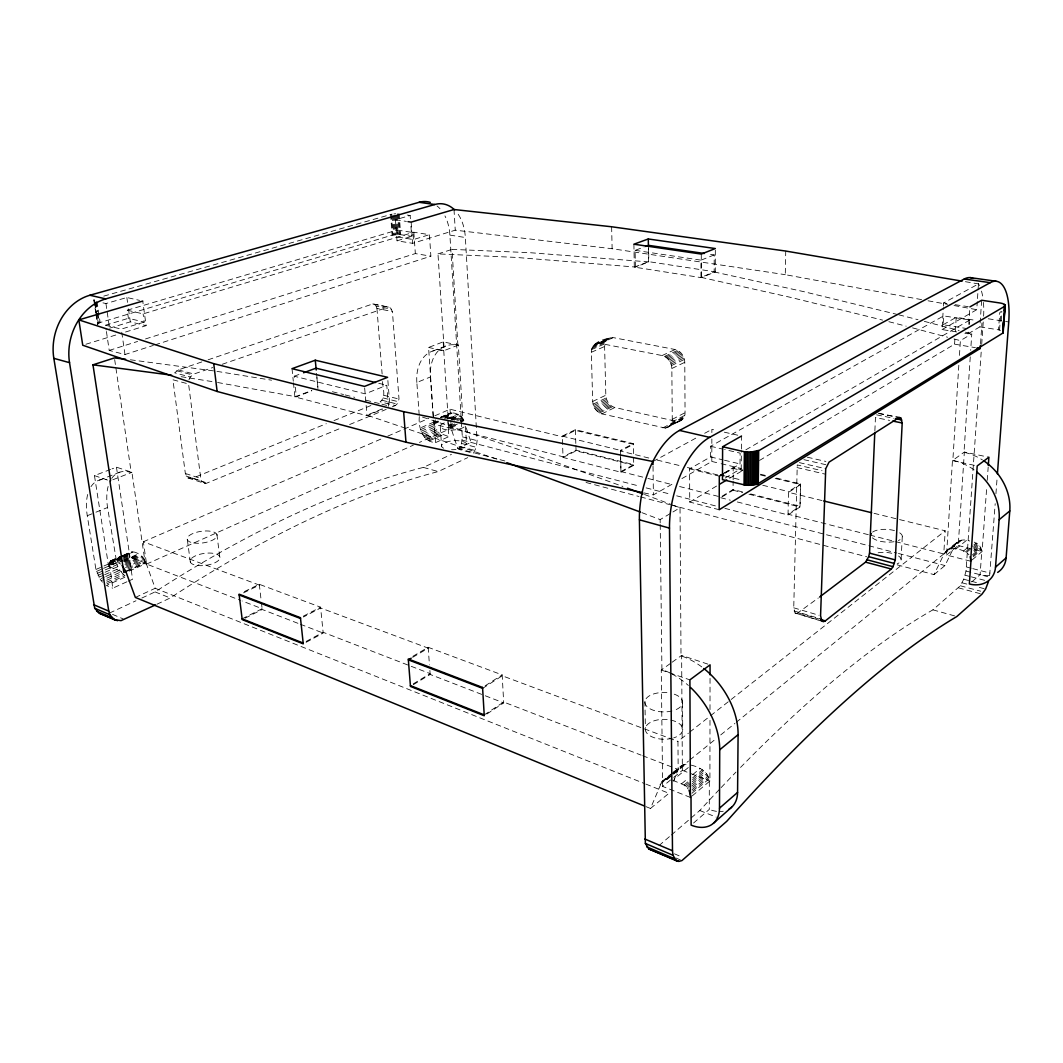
<?xml version="1.0" encoding="UTF-8"?>
<svg xmlns="http://www.w3.org/2000/svg" width="1063" height="1063" viewBox="0 0 1063 1063"><rect width="100%" height="100%" fill="white"/><g stroke="black" fill="none" stroke-linecap="round" stroke-linejoin="round"><path stroke-width="0.75" stroke-dasharray="5 3.75" d="M693.554 823.028L709.287 809.395L709.313 781.478C709.101 772.017 699.281 766.981 691.229 765.161L673.995 779.245M692.239 795.881L709.911 780.973L709.991 719.598M710.004 709.646L710.044 678.128M719.186 509.735L689.728 502.042L689.595 468.849L710.576 456.931L710.589 446.261L943.652 315.897L969.788 320.016L969.496 324.481M681.901 478.589L711.811 461.448L711.851 439.006M711.865 432.588L711.865 429.372L716.542 430.435M714.203 254.921L701.035 260.156L701.062 277.35L714.163 271.942L714.203 254.921L707.639 253.964M633.907 244.211L634.305 267.119L701.288 277.642L715.279 271.876L715.333 248.543M722.083 496.886L733.045 490.229L733.138 481.393M733.151 479.772L733.204 467.68L742.824 469.992M724.833 472.902L740.034 463.946L740.127 453.144L724.581 449.516M725.152 478.044L741.217 468.504L741.376 450.659M741.389 449.038L741.509 436.056M921.581 299.607L785.278 274.679L785.743 251.054M788.028 514.93L788.52 491.584L800.559 483.878L800.001 507.011L788.028 514.93L736.739 501.816M821.832 621.23L795.084 613.045L793.742 607.81L797.25 464.943L822.044 470.71M868.325 534.689L788.068 514.213L800.04 506.294L800.572 484.608L774.914 478.43M458.206 214.301A42.613 28.183 -81.8 0 1 465.355 237.514L477.101 440.653L476.304 447.31L473.42 453.263L458.645 449.343L461.528 443.444L462.312 436.827L449.901 235.109A42.268 28.289 -81.9 0 0 444.945 215.909M874.876 430.754L875.447 417.52L889.611 420.416M901.118 559.324L902.301 536.097M956.727 331.935L942.07 329.557L943.346 307.632M943.439 306.064L943.625 302.942L978.465 283.927L977.389 300.032M967.582 328.68L943.133 324.747L943.652 315.897M759.5 460.452L954.574 344.16L954.866 339.429M955.345 331.523L956.222 317.306L975.608 320.348M736.194 722.375L943.758 553.943L945.193 530.796L873.255 513.123M970.599 561.198L946.535 555.045L952.461 460.598L964.354 452.041L988.896 457.236M958.826 365.234L952.847 460.332A52.539 44.061 45.5 0 1 974.904 470.471M959.451 355.401L960.381 340.638L971.768 333.848L970.692 350.298M964.872 333.264L968.141 333.795L968.34 330.633M968.752 324.308L969.881 306.915M970.253 356.889L963.995 452.307A51.941 43.835 45 0 1 982.464 459.947M946.535 555.045L958.215 545.518L964.354 452.041M942.07 329.557L976.751 309.692L977.282 301.64M968.141 333.795L979.86 326.846L981.654 300.258M980.551 343.694L981.96 322.966M740.526 767.433A1835.642 433.917 -64.7 0 1 932.929 609.843L960.327 585.779L963.742 579.229L966.015 571.044L981.255 351.029M981.707 344.425L983.395 319.697M971.755 581.913L980.099 574.671L981.747 551.803L979.78 545.784L974.266 542.13M972.167 559.882L982.106 551.498L986.743 487M987.221 480.383L988.178 467.162M1000.496 330.354L998.516 329.836L999.765 312.522M999.552 330.075L1000.934 311.18M1001.187 320.893L1001.864 311.432M966.015 571.044L989.507 577.156L995.194 503.689M995.938 493.777L997.16 477.26M126.909 581.793L112.744 588.184L109.409 562.699L110.831 560.719L122.272 555.736M681.396 420.31L665.332 428.083L601.857 413.866C596.436 412.404 592.941 406.863 592.702 401.442L591.32 352.278C591.081 341.808 605.099 338.486 613.311 337.622L675.138 349.514C680.891 350.79 684.705 356.623 684.785 362.31L685.05 412.696C685.462 417.706 680.838 422.662 675.683 421.214L614.906 407.514C609.511 406.106 606.03 400.605 605.817 395.237L604.608 346.498L605.671 341.436L608.847 338.18M128.331 581.155L132.583 579.242L129.301 557.384C128.477 545.093 145.804 556.454 146.216 563.51L155.225 588.277L644.311 783.471M419.314 416.616C418.184 427.406 422.609 441.969 435.564 442.62L434.262 423.101L435.431 419.845M447.669 418.051C447.696 408.219 462.511 414.397 463.933 420.935M667.604 427.552L671.032 424.416L672.268 419.34L671.843 368.502C671.736 362.749 667.909 356.862 662.116 355.547L600.024 343.362L595.546 343.907M208.109 359.799L372.807 303.925L388.314 307.008L390.161 307.606L392.42 311.539L399.01 399.05L397.057 404.02L395.33 405.588L380.116 401.774C386.919 396.818 382.149 387.331 382.64 380.541M95.79 313.014L93.85 299.992L94.58 299.102M645.892 806.604L650.49 808.478L661.957 781.478L666.089 779.418L670.049 779.764M673.716 781.345C676.095 775.126 678.765 761.693 688.532 764.709M188.935 379.823L190.304 376.98L193.998 374.017L212.799 367.532M897.145 564.852L934.032 574.618L944.077 553.876C949.086 545.053 962.985 548.814 968.978 554.806M934.032 574.618L945.007 565.556L955.052 544.974C957.59 539.433 964.659 539.1 969.682 541.001M97.597 324.095L100.148 322.527L392.127 235.175L399.901 234.564L411.633 236.358L410.836 225.117M201.837 361.925L178.318 369.911L174.624 372.834L190.304 376.98M658.98 845.643L670.102 836.063M671.338 835L689.887 819.028M691.123 817.965L699.786 810.511A1835.642 433.917 -64.7 0 1 720.05 788.746M692.731 790.938L708.609 777.611M972.951 555.75L981.348 548.707M691.907 793.29L708.994 778.927M973.23 556.799L981.614 549.744M692.731 787.298L707.4 775.02M974.412 551.724L980.418 546.714M692.186 789.61L708.078 776.309M972.552 554.727L980.936 547.697M672.759 780.255L684.04 784.999L687.323 787.922L690.99 784.866M692.212 783.843L705.686 772.628M974.226 548.933L979.036 544.92M691.92 786.049L706.589 773.798M973.774 550.793L979.78 545.784M686.299 786.833L691.202 782.767M692.425 781.743L704.676 771.565M973.389 548.149L978.199 544.15M684.04 784.999L687.721 781.956M692.624 777.89L702.43 769.771M965.483 551.883L972.711 545.89M973.907 544.894L976.326 542.901M685.197 785.849L691.322 780.774M692.558 779.75L703.586 770.595M966.466 552.454L972.472 547.472M973.681 546.462L977.296 543.472M650.49 808.478L668.919 793.29L645.852 784.082M681.622 783.723L687.761 778.661M692.677 774.608L700.039 768.536M963.41 551.086L969.443 546.116M955.73 549.146L966.639 540.243M690.392 797.423L662.648 786.407L672.507 778.382M673.743 777.372L682.366 770.343L681.635 655.393L710.057 664.853M661.957 781.478L672.72 772.748M673.065 772.482L681.356 765.745M946.004 551.259L957.803 541.692M661.186 782.341L672.48 773.16M673.53 772.336L682.353 765.147M945.259 552.056L958.72 541.107M664.92 779.711L672.321 773.705M673.557 772.708L683.429 764.696M948.754 549.505L959.716 540.629M666.089 779.418L672.268 774.409M673.49 773.399L688.492 761.081M689.781 760.032L715.558 739.117M720.714 734.932L734.905 723.425M949.817 549.146L960.766 540.256M660.017 784.428L672.361 774.422M673.583 773.412L678.526 769.413M944.077 553.876L955.052 544.974M667.338 779.272L672.268 775.259M673.504 774.263L685.834 764.244M950.947 548.907L961.882 540.017M642.663 755.727L678.167 769.453L677.955 741.403L688.386 733.191M689.688 732.155L709.247 716.754M710.549 715.718L945.193 530.796M796.679 613.736L818.297 598.004M662.648 786.407L661.266 670.035L671.444 662.714M672.095 662.249L681.635 655.393M484.236 714.881L503.676 702.032L641.109 755.129M486.854 714.03L503.703 702.895L502.174 674.899L428.15 647.301L412.537 656.496M485.18 685.781L502.174 674.899M482.642 688.359L502.241 675.789L677.955 741.403M800.572 484.608L788.533 492.328L822.098 500.567M413.281 684.718L430.17 674.447L483.785 695.189M413.241 683.881L430.13 673.623L323.125 632.272L303.168 643.049M722.109 496.195L733.071 489.525L742.638 491.93M641.893 512.645L660.15 519.594L671.51 512.818M672.932 511.981L680.028 507.742L681.011 655.844A67.447 47.051 53 0 1 702.696 667.617M689.728 502.042L718.216 485.073M729.603 478.27L742.412 470.643M723.558 473.354L733.204 467.68M412.63 657.359L428.243 648.164L320.654 607.983L303.407 617.005M724.953 473.261L733.231 468.398L742.851 470.71M745.867 449.822L969.788 320.016M643.7 492.847L653.4 494.906L674.779 482.668M943.133 324.747L956.222 317.306M652.961 461.515L697.501 437.212M704.676 433.292L711.865 429.372M620.579 454.22L620.951 471.56L633.734 464.651L576.053 450.207L563.045 456.771L451.257 428.243L419.433 442.434M306.104 642.318L323.205 633.083L320.574 607.172L259.279 584.305L241.965 592.769M620.938 472.224L633.734 465.315L633.335 443.656L575.362 429.704L562.274 436.109L563.045 457.435L620.938 472.224L620.473 450.38L633.335 443.656M666.501 427.911L682.313 419.606M662.887 427.897L684.346 416.616M303.327 616.181L320.574 607.172M671.032 424.416L683.801 417.746M665.332 428.083L683.124 418.742M671.962 422.051L684.731 415.381M672.268 419.34L685.05 412.696M245.075 618.161L262.229 609.498L298.809 623.649M563.045 457.435L576.053 450.858L633.734 465.315M242.112 618.825L262.136 608.714L242.112 600.98M243.507 592.862L259.372 585.102L143.319 541.771L146.574 564.068L240.57 600.382M601.857 413.866L614.906 407.514M599.545 412.976L612.607 406.637M597.379 411.447L610.454 405.136M598.442 412.285L611.504 405.96M595.506 409.388L608.581 403.09M596.396 410.477L609.471 404.166M594.031 406.916L607.132 400.645M594.709 408.192L607.797 401.907M593.486 405.574L606.588 399.329M671.843 368.502L684.785 362.31M671.484 365.579L684.439 359.414M593.088 404.206L606.189 397.961M670.501 362.722L683.469 356.597M671.072 364.131L684.027 357.979M592.702 401.442L605.817 395.237M669.783 361.38L682.765 355.268M156.965 604.222L170.213 597.977A1324.405 573.595 -57 0 1 438.208 471.56L467.72 457.635M667.989 358.975L680.984 352.903M668.946 360.118L681.928 354.019M666.939 357.965L679.935 351.893M109.476 613.072L135.958 600.781M141.844 598.044L155.078 591.905A1311.397 575.907 -56.8 0 1 423.353 467.401L451.456 454.366M664.601 356.411L677.609 350.365M665.797 357.102L678.805 351.042M135.36 597.446L155.225 588.277M448.015 422.808L450.592 426.874L457.754 448.493L471.015 442.367L464.744 423.313M662.116 355.547L675.138 349.514M435.564 442.62L448.865 436.614L447.762 419.606M106.619 582.205L123.614 574.631L124.942 575.721L106.526 583.959M426.848 439.391L440.175 433.438L448.865 436.614M428.083 440.228L441.411 434.275M124.849 577.236L106.433 585.487L112.744 588.184M429.359 440.879L442.686 434.913M128.118 568.944L145.286 561.33M450.181 425.971L454.632 424.004M460.571 421.36L463.534 420.044M127.188 570.672L145.777 562.407M450.592 426.874L456.519 424.23M126.696 571.203L145.193 562.978L131.918 472.317L116.452 467.175L112.053 468.863M460.04 420.855L463.016 421.599L458.339 345.063L443.178 341.861L428.575 347.455L433.837 424.11L448.785 427.924L457.329 424.124M106.738 580.265L122.325 573.329L123.614 574.631M425.652 438.368L438.979 432.428L440.175 433.438M129.061 571.15L146.216 563.51M450.925 427.791L456.851 425.147M146.574 564.068L413.361 445.145M125.527 567.509L144.13 559.271M459.588 419.699L462.564 418.384M87.671 494.494A50.253 26.615 66.1 0 0 87.272 515.714L95.936 569.476L100.068 579.016L104.333 577.129M105.742 576.505L119.92 570.22L122.325 573.329M423.486 435.87L436.84 429.97L438.979 432.428M127.56 567.881L144.727 560.281M449.715 425.107L452.692 423.792M460.106 420.51L463.069 419.194M100.068 579.016L101.237 580.664L105.489 578.777M106.911 578.152L121.089 571.854M424.522 437.185L437.863 431.272M98.022 575.362L103.709 572.864M105.117 572.239L117.9 566.619L119.92 570.22M421.759 432.907L435.126 427.02L436.84 429.97M124.903 564.187L142.083 556.627M451.828 420.204L460.744 416.284M125.62 565.011L142.801 557.437M453.954 420.191L461.382 416.922M98.992 577.236L103.257 575.362M104.666 574.724L118.857 568.466M422.556 434.435L435.923 428.535M126.298 565.915L143.478 558.327M457.542 419.593L461.993 417.626M110.831 560.719L118.272 562.699L122.577 560.826M123.999 560.201L138.323 553.929M446.779 418.849L457.183 414.291M123.321 561.171L139.08 554.261M448.998 418.423L457.914 414.517M97.185 573.422L117.063 564.692L107.562 507.503A49.682 26.801 66.1 0 1 108.12 486.469M124.079 561.623L139.838 554.7M421.094 431.299L434.461 425.439L433.598 422.17L420.217 428.004M449.729 418.742L458.645 414.822M124.836 562.168L140.595 555.245M451.934 418.49L459.362 415.234M125.593 562.819L141.339 555.896M451.15 419.633L460.066 415.713M109.25 563.456L122.112 557.849M123.534 557.225L129.261 554.727M444.905 417.068L447.882 415.766M95.936 569.476L115.84 560.786M109.183 564.294L122.032 558.673M123.467 558.048L129.181 555.564M434.342 422.33L437.318 421.028M444.746 417.786L447.722 416.483M109.197 565.197L122.059 559.576M123.481 558.952L129.194 556.454M434.262 423.101L438.727 421.161M444.679 418.556L447.656 417.254M96.481 571.442L102.168 568.957M103.589 568.333L116.372 562.739M420.576 429.665L433.943 423.818M110.592 469.421L94.461 475.613L108.625 566.433L122.843 560.214M123.587 559.895L129.952 557.105L145.193 562.978M433.837 424.11L440.972 420.988M123.707 555.112L130.869 552.003M440.853 417.161L449.782 413.281M110.366 561.038L122.803 555.537M123.242 555.444L131.971 551.737M440.348 417.48L450.938 412.949M109.967 561.49L122.843 555.883M123.999 555.537L132.596 551.79M441.145 417.48L451.562 412.949M109.648 562.048L122.511 556.441M123.946 555.816L129.673 553.331M442.487 417.108L448.44 414.517M591.32 352.278L604.608 346.498M113.196 560.719L121.793 556.972M123.215 556.348L133.247 551.976M443.284 416.948L452.213 413.055M109.409 562.699L122.272 557.092M123.707 556.481L129.42 553.982M443.656 417.055L448.121 415.115M143.319 541.771L381.71 438.74M387.782 436.122L428.788 418.397M434.86 415.779L450.034 409.215L562.327 436.787L575.402 430.382L633.375 444.334L620.513 451.071L650.769 458.498M591.878 348.332L605.179 342.578M591.546 349.581L604.847 343.814M594.589 344.492L609.883 337.768M597.685 343.269L610.986 337.542M593.725 345.249L607.039 339.522M592.981 346.153L606.295 340.412M600.024 343.362L613.311 337.622M592.37 347.189L605.671 341.436M205.478 483.665L201.598 481.074L200.761 478.443L188.576 383.995L172.91 379.783L185.347 473.473L187.859 477.898L205.478 483.665L341.994 427.685M349.621 424.536L386.188 409.375M392.274 406.85L395.33 405.588M382.335 408.843L367.001 415.168L499.092 459.907M293.468 382.786L294.916 396.911L367.014 415.66L382.268 409.361M187.859 477.898L192.523 478.244L326.301 423.712M333.995 420.589L370.894 405.548M87.272 515.714L94.514 512.778M95.962 512.193L107.562 507.503M419.194 414.982L416.842 382.467L430.409 376.98A40.514 28.236 67.2 0 1 457.887 345.236L452.027 249.38L529.56 252.662L648.815 261.91L648.589 245.354M388.46 406.318L386.786 385.244L365.194 393.841L294.225 376.209L294.703 380.966M112.837 479.758L131.918 472.317M458.339 345.063L443.776 350.737L428.575 347.455M99.297 480.117L119.893 472.145M432.787 351.016L446.46 345.727M294.916 396.911L311.831 390.44M634.305 267.119L648.616 261.644L715.279 271.876M217.596 382.494L296.325 396.805L311.765 390.892M416.842 382.467A40.899 28.236 67.1 0 1 444.241 350.564L437.983 253.898L515.714 257.392L635.395 267.052L648.815 261.91M294.225 376.209L301.985 373.339M635.395 267.052L635.103 250.337L644.085 247.015M222.207 364.29L388.314 307.008M106.42 331.51L109.21 350.418L124.969 354.537L153.351 345.409M154.919 344.904L430.874 256.183L429.439 234.671L413.839 232.226L143.12 313.891L127.254 310.197L128.41 318.302L144.249 322.076L143.12 313.891M437.983 253.898L452.027 249.38M109.21 350.418L137.619 341.436M145.511 338.938L415.341 253.579L430.874 256.183M85.904 344.253L116.013 334.951M125.527 332.015L146.123 325.663L142.748 301.081M410.384 218.699L410.159 215.483L395.463 219.749L397.017 240.796L412.643 243.334L455.256 230.179L612.129 248.729L785.278 274.679M144.249 322.076L121.302 329.105L105.489 325.212L106.194 329.942M127.254 310.197L397.27 230.06L397.788 237.062L413.427 239.574L429.439 234.671M109.542 328.161L130.297 321.863L146.123 325.663M397.017 240.796L411.633 236.358M105.489 325.212L128.41 318.302M102.965 302.862L105.941 303.553L126.856 297.507L139.559 300.364M103.762 296.125L392.141 214.115M393.908 213.902L395.742 213.783M130.39 359.786L215.39 371.133M407.222 215.058L410.159 215.483M635.103 250.337L701.035 260.156M216.972 371.372L271.61 380.195M395.463 219.749L406.438 221.41M943.625 302.942L946.907 303.433M955.106 304.682L968.234 306.676M449.901 235.109L465.355 237.514M988.245 318.78L1004.004 321.239M1005.585 321.478L1008.734 321.969M397.27 230.06L412.922 232.518L413.427 239.574M181.095 376.687L214.354 381.936M979.86 326.846L998.516 329.836M954.574 344.16L975.422 347.667M965.39 281.695L978.465 283.927M928.065 300.789L947.545 304.35M954.029 305.533L976.751 309.692M372.807 303.925L390.161 307.606M374.654 304.51L376.103 306.091L391.609 309.187M376.103 306.091L376.94 308.429L392.42 311.539M878.742 413.241L899.285 417.414M878.702 413.52L897.624 417.36M876.603 414.836L893.93 418.357M714.163 271.942L803.575 291.607L897.238 314.435M701.062 277.35L790.978 297.454L882.596 320.109M952.461 460.598L977.203 465.939M724.355 432.189L738.386 435.352M807.335 457.21L825.924 461.448M803.907 459.668L827.16 464.996M799.376 462.631L825.725 468.73M710.589 446.261L723.026 449.157M797.011 467.561L824.888 474.071M710.576 456.931L722.973 459.88M724.528 460.252L740.034 463.946M711.811 461.448L719.558 463.309M721.099 463.681L741.217 468.504M760.47 474.231L766.888 475.772M776.508 478.098L800.559 483.878M760.483 474.962L765.294 476.118M378.747 383.305L386.786 385.244M562.274 436.109L620.473 450.38M725.644 476.171L741.761 480.117M762.729 485.26L788.52 491.584M657.133 460.066L681.024 465.926M687.389 467.494L717.645 474.922M689.595 468.849L719.306 476.158M383.809 395.303L399.01 399.05M383.145 397.947L398.359 401.721M381.856 400.22L397.057 404.02M448.108 417.865L458.538 420.47M958.215 545.518L972.552 549.106M974.133 549.505L982.106 551.498M750.611 493.923L800.04 506.294M898.833 314.834L917.994 319.697M733.045 490.229L742.612 492.621M748.99 494.215L800.001 507.011M332.36 391.716L343.548 394.532M345.143 394.931L354.736 397.349M365.924 400.166L380.315 403.794M381.909 404.192L386.706 405.402M888.867 321.704L906.181 326.168M620.951 471.56L646.291 478.018M647.885 478.43L673.224 484.901M679.563 486.509L720.741 497.019M869.919 535.101L893.996 541.24M895.604 541.652L943.758 553.943M720.714 497.723L730.334 500.181M462.312 436.827L477.101 440.653M966.519 567.004L971.21 568.227M972.778 568.625L990.025 573.077M462.206 440.122L639.727 486.216M646.145 487.89L670.248 494.149M676.679 495.823L716.847 506.267M724.886 508.353L896.813 553.026M898.421 553.451L945.007 565.556M461.528 443.444L476.304 447.31M965.071 575.216L969.762 576.452M971.33 576.85L988.55 581.355M178.318 369.911L193.998 374.017M176.697 370.735L192.376 374.854M924.318 321.358L959.118 330.527M965.443 332.188L971.768 333.848M460.319 446.593L475.095 450.486M963.742 579.229L970.001 580.89M971.569 581.302L977.827 582.949M457.754 448.493L505.868 461.236M586.045 482.469L638.969 496.487M640.564 496.913L669.438 504.553M671.032 504.978L866.677 556.786M962.135 582.83L966.825 584.079M979.342 587.401L985.614 589.061M960.327 585.779L980.684 591.201M912.559 327.869L947.625 337.237M954.003 338.938L960.381 340.638M958.454 587.852L981.986 594.151M423.353 467.401L438.208 471.56M932.929 609.843L955.252 616.075M793.742 607.81L818.988 615.278M794.048 610.959L820.835 618.918M798.592 612.952L819.002 619.025M795.084 613.045L821.845 621.005M422.503 417.108L430.249 419.566M185.347 473.473L200.761 478.443M186.198 476.078L201.598 481.074M192.523 478.244L207.91 483.24M431.791 420.084L547.937 459.429L622.865 486.469M94.461 475.613L109.901 480.901M661.266 670.035L689.9 679.868M644.497 494.521L672.308 504.872M673.849 505.443L680.028 507.742M682.366 770.343L709.911 780.973M300.337 624.233L323.205 633.083M485.313 695.787L503.703 702.895M108.625 566.433L123.84 572.479M155.078 591.905L170.213 597.977M699.786 810.511L716.249 817.128M112.492 614.348L123.069 618.852M674.474 853.828L682.074 857.07M675.829 857.974L680.4 859.927M118.272 562.699L120.544 564.054M93.85 299.992L94.434 300.763M101.237 580.664L102.486 582.165M687.323 787.922L688.239 789.105M117.063 564.692L117.9 566.619M434.461 425.439L435.126 427.02M116.452 467.175L129.952 557.105M97.012 301.454L100.148 322.527M96.241 301.746L97.69 311.472M97.942 313.093L99.391 322.833M95.59 302.038L97.052 311.778M97.291 313.399L98.739 323.139M95.072 302.344L98.328 323.79M94.673 302.649L96.135 312.402M96.388 313.798L97.836 323.777M94.089 300.523L95.896 312.708M96.042 313.558L97.743 324.959M96.029 314.635L97.544 324.68M114.671 359.56L131.241 472.583A49.682 26.801 66.1 0 0 111.495 478.722M105.941 303.553L109.303 326.527M121.767 332.281L124.969 354.537M126.856 297.507L127.547 302.37M128.464 308.868L130.297 321.863M187.354 539.791L190.357 562.101M216.892 534.344L219.908 558.115A15.028 6.019 -8 0 1 196.589 565.37A15.028 6.019 -8 0 1 198.661 554.634A15.028 6.019 -8 0 1 219.908 558.115M259.279 584.305L261.206 600.847M261.392 602.415L262.229 609.498M295.355 387.304L296.325 396.805M292.019 368.675L293.308 381.218M316.548 373.326L317.97 388.088M316.88 377.578L317.943 388.54M364.662 388.035L367.014 415.66M387.875 380.541L389.776 404.604M376.94 308.429L382.122 373.99M390.559 214.42L392.127 235.175M397.535 213.783L399.063 234.524M396.778 215.364L398.187 234.511M428.15 647.301L429.452 664.867M429.89 670.434L430.17 674.447M395.861 215.377L397.283 234.524M394.944 215.43L396.366 234.578M394.028 215.497L395.449 234.644M393.124 215.59L394.559 234.75M392.26 215.709L393.695 234.87M391.317 214.261L392.885 235.016M399.156 213.876L400.671 234.631M398.373 213.809L399.901 234.564M430.409 376.98L433.372 418.942M411.142 222.127L412.643 243.334M413.839 232.226L415.341 253.579M440.268 426.582L441.583 446.115M450.034 409.215L450.646 418.729M450.752 420.31L451.257 428.243M443.178 341.861L448.36 421.36M448.466 422.994L448.785 427.924M465.448 426.329L466.524 444.214M454.007 209.517L455.256 230.179M575.362 429.704L575.84 444.347M575.894 445.251L576.053 450.858M611.624 226.764L612.129 248.729M644.935 701.248L645.374 728.301M648.443 248.689L648.616 261.644M653.027 466.285L653.4 494.906M660.15 519.594L660.189 522.89M660.216 524.537L661.917 669.57A68.497 47.091 53.3 0 1 669.318 672.627M682.552 702.935L682.725 730.082M701.274 254.07L701.288 277.642M671.776 673.862A68.497 47.091 53.3 0 1 688.359 685.462M90.966 486.695A50.253 26.615 66.1 0 1 106.592 479.639M723.239 811.228A33.923 23.16 51.1 0 1 719.943 811.534M716.475 811.321A33.923 23.16 51.1 0 1 709.287 809.395M989.427 575.322A26.137 21.619 42.5 0 1 980.099 574.671M978.199 283.329A54.266 21.18 -78.7 0 1 979.435 285.602M981.481 291.103A54.266 21.18 -78.7 0 1 983.155 299.58M983.448 302.423A54.266 21.18 -78.7 0 1 983.607 316.402M721.152 787.577A1835.642 433.917 -64.7 0 1 735.995 772.083M437.013 205.956A42.268 28.289 -81.9 0 1 439.989 208.72M899.697 532.842A15.786 6.351 3.3 0 1 898.355 540.536M894.036 541.705A15.786 6.351 3.3 0 1 871.54 536.921M872.564 532.125A15.786 6.351 3.3 0 1 897.013 531.473M672.188 738.307A18.722 9.952 0.5 0 1 645.321 728.74A18.722 9.952 0.5 0 1 673.623 720.82A18.722 9.952 0.5 0 1 673.636 737.895M898.541 555.989A15.693 6.524 3.6 0 1 897.185 563.868M878.144 552.773A15.693 6.524 3.6 0 1 892.495 553.451M443.577 448.214A12.517 4.478 -3.6 0 1 450.167 441.145A12.517 4.478 -3.6 0 1 466.537 444.254A12.517 4.478 -3.6 0 1 451.523 449.715M674.274 694.192A18.868 9.713 0.4 0 1 673.397 710.589M671.936 710.988A18.868 9.713 0.4 0 1 644.896 702.67A18.868 9.713 0.4 0 1 669.903 693.049M464.066 426.994A12.583 4.345 -3.6 0 1 444.48 429.399A12.583 4.345 -3.6 0 1 445.955 422.41M193.612 542.967A15.108 5.86 -7.8 0 0 217.078 535.858A15.108 5.86 -7.8 0 0 195.738 532.51A15.108 5.86 -7.8 0 0 193.612 542.967"/><path stroke-width="1.5" d="M710.044 674.806L710.057 664.853L689.9 679.868L690.392 797.423M689.063 790.354L691.016 796.905L691.136 825.127A34.441 23.173 51.4 0 0 719.492 808.199L719.717 749.8A68.497 47.091 53.3 0 0 690.578 687.495M741.509 436.056L722.614 446.752L722.468 479.639L745.522 485.153L757.188 484.223L1002.887 333.064L1003.645 322.182M729.098 809.089A33.923 23.16 51.1 0 0 737.576 792.4L738.094 734.666A67.447 47.051 53 0 0 703.852 668.521M744.06 484.927L744.379 451.762L722.614 446.752M745.522 485.153L745.867 451.974L744.379 451.762M747.063 485.313L747.409 452.12L745.867 451.974M748.618 485.379L748.99 452.187L747.409 452.12M750.186 485.379L750.571 452.174L759.607 450.194L1004.442 306.45C1006.887 304.031 1000.908 303.128 999.326 302.889L981.654 300.258L969.881 306.915M751.74 485.299L752.126 452.094M753.242 485.127L753.64 451.934M754.664 484.901L755.075 451.709M755.992 484.595L756.418 451.416M757.188 484.223L757.627 451.057M758.251 483.798L758.703 450.646M819.613 597.007L865.574 562.141L868.657 556.68L869.547 553.132L874.796 432.402M895.298 559.909L902.195 422.994L900.786 417.998L899.285 417.414L829.02 462.153L825.725 468.73L820.57 615.743L821.845 621.005L823.4 621.696L825.287 620.885L891.352 569.024L893.013 566.685L895.298 559.909L869.547 553.132M723.451 473.713L719.306 476.158L719.186 509.735L980.232 348.478L980.445 345.289M970.599 561.198L977.203 465.939L988.896 457.236L988.298 465.501M1002.901 326.58L1003.246 321.837M1004.057 310.795L1004.508 304.47M1003.99 317.452L1004.907 304.802M1002.887 333.064L1005.146 305.147M1003.153 332.732L1005.213 305.493M997.413 473.965L1008.734 321.969A54.838 20.675 -78.6 0 0 990.251 282.665L964.261 279.011L679.523 430.435A70.171 36.275 -75.5 0 0 639.408 519.807L645.374 843.451L648.789 848.938L676.294 860.738L678.912 861.402L681.915 860.592L726.733 821.327A1865.273 423.924 -65 0 1 956.846 616.527L981.986 594.151L985.614 589.061L988.55 581.355M970.147 556.733L970.971 560.892L969.363 583.972A26.442 21.725 43.1 0 0 995.513 567.15L999.114 519.727A52.539 44.061 45.5 0 0 977.11 472.185M997.679 572.399A26.137 21.619 42.5 0 0 1006.103 557.902L1009.784 510.931A51.941 43.835 45 0 0 983.62 460.691M713.499 823.214L731.557 807.295M719.492 808.199L737.576 792.4M995.513 567.15L1006.103 557.902M719.717 749.8L738.094 734.666M999.114 519.727L1009.784 510.931M719.638 484.223L726.747 479.971M411.208 658.196L408.378 659.871L482.642 688.359M676.294 860.738L672.972 855.25L672.494 850.772L669.491 528.112A71.128 35.65 -75.5 0 1 709.672 437.358L990.251 282.665M155.49 604.913L121.023 620.633L114.392 619.689L99.284 613.218L94.713 608.275L53.828 358.337A51.25 42.533 -75.3 0 1 89.89 295.248L419.128 202.302A42.268 28.289 -81.9 0 1 430.289 202.382M126.696 571.203L123.84 572.479L109.901 480.901M303.54 372.768L315.963 368.183L375.518 382.534M645.586 246.457L648.589 245.354L704.357 253.486M315.273 360.211L292.019 368.675L364.529 386.401L387.61 377.325L315.273 360.211L316.229 370.044M648.31 238.976L633.907 244.211L701.274 254.07L715.333 248.543L648.31 238.976L648.39 245.447M110.592 480.635L92.973 364.822L114.432 357.925L125.593 359.228M642.079 492.501L405.96 442.208L217.131 391.463L82.741 345.236L78.835 319.883L142.748 301.081M89.89 295.248L105.769 298.889L434.794 204.508A42.613 28.183 -81.8 0 1 454.619 209.943M748.99 452.187L750.571 452.174M92.973 364.822L171.581 375.186M970.134 277.602L996.018 281.23M419.128 202.302L434.794 204.508M408.006 221.649L411.142 222.127L454.007 209.517L611.624 226.764L785.743 251.054L962.135 281.15M977.03 347.933L980.232 348.478M78.835 319.883L213.729 363.652L403.634 411.673L652.961 461.515L653.001 464.69M897.624 417.36L900.786 417.998M895.498 418.676L901.796 419.965M892.761 421.068L902.195 422.994M679.523 430.435L709.672 437.358M720.807 474.975L724.023 475.772M823.705 500.965L871.66 512.738M648.789 848.938L678.912 861.402M868.657 556.68L894.408 563.483M867.262 559.842L893.013 566.685M865.574 562.141L891.352 569.024M53.828 358.337L69.533 362.669L108.758 611.119L109.834 614.733L114.392 619.689M639.408 519.807L669.491 528.112M820.583 619.49L825.287 620.885M99.284 613.218L117.555 620.712M506.892 462.657L640.378 512.06M627.502 488.196L642.956 493.95M239.188 594.988L300.537 618.507M242.112 618.825L303.168 643.049M410.424 685.595L484.236 714.881M644.364 805.967L135.36 597.446L125.766 571.309L122.032 565.45M93.637 604.688L108.758 611.119M644.856 839.013L672.494 850.772M94.713 608.275L109.834 614.733M645.374 843.451L672.972 855.25M96.64 611.185L111.748 617.656M646.716 846.839L674.274 858.638M213.729 363.652L217.131 391.463M403.634 411.673L405.96 442.208M964.261 279.011A54.266 21.18 -78.7 0 1 972.831 278.293M69.533 362.669A51.755 42.52 -75.3 0 1 105.769 298.889M870.823 535.247A15.786 6.351 3.3 0 1 871.182 533.613M300.444 617.696L239.082 594.177L242.205 619.609L303.261 643.859L300.444 617.696M482.562 687.455L408.285 658.994L410.464 686.432L484.263 715.744L482.562 687.455"/></g></svg>
